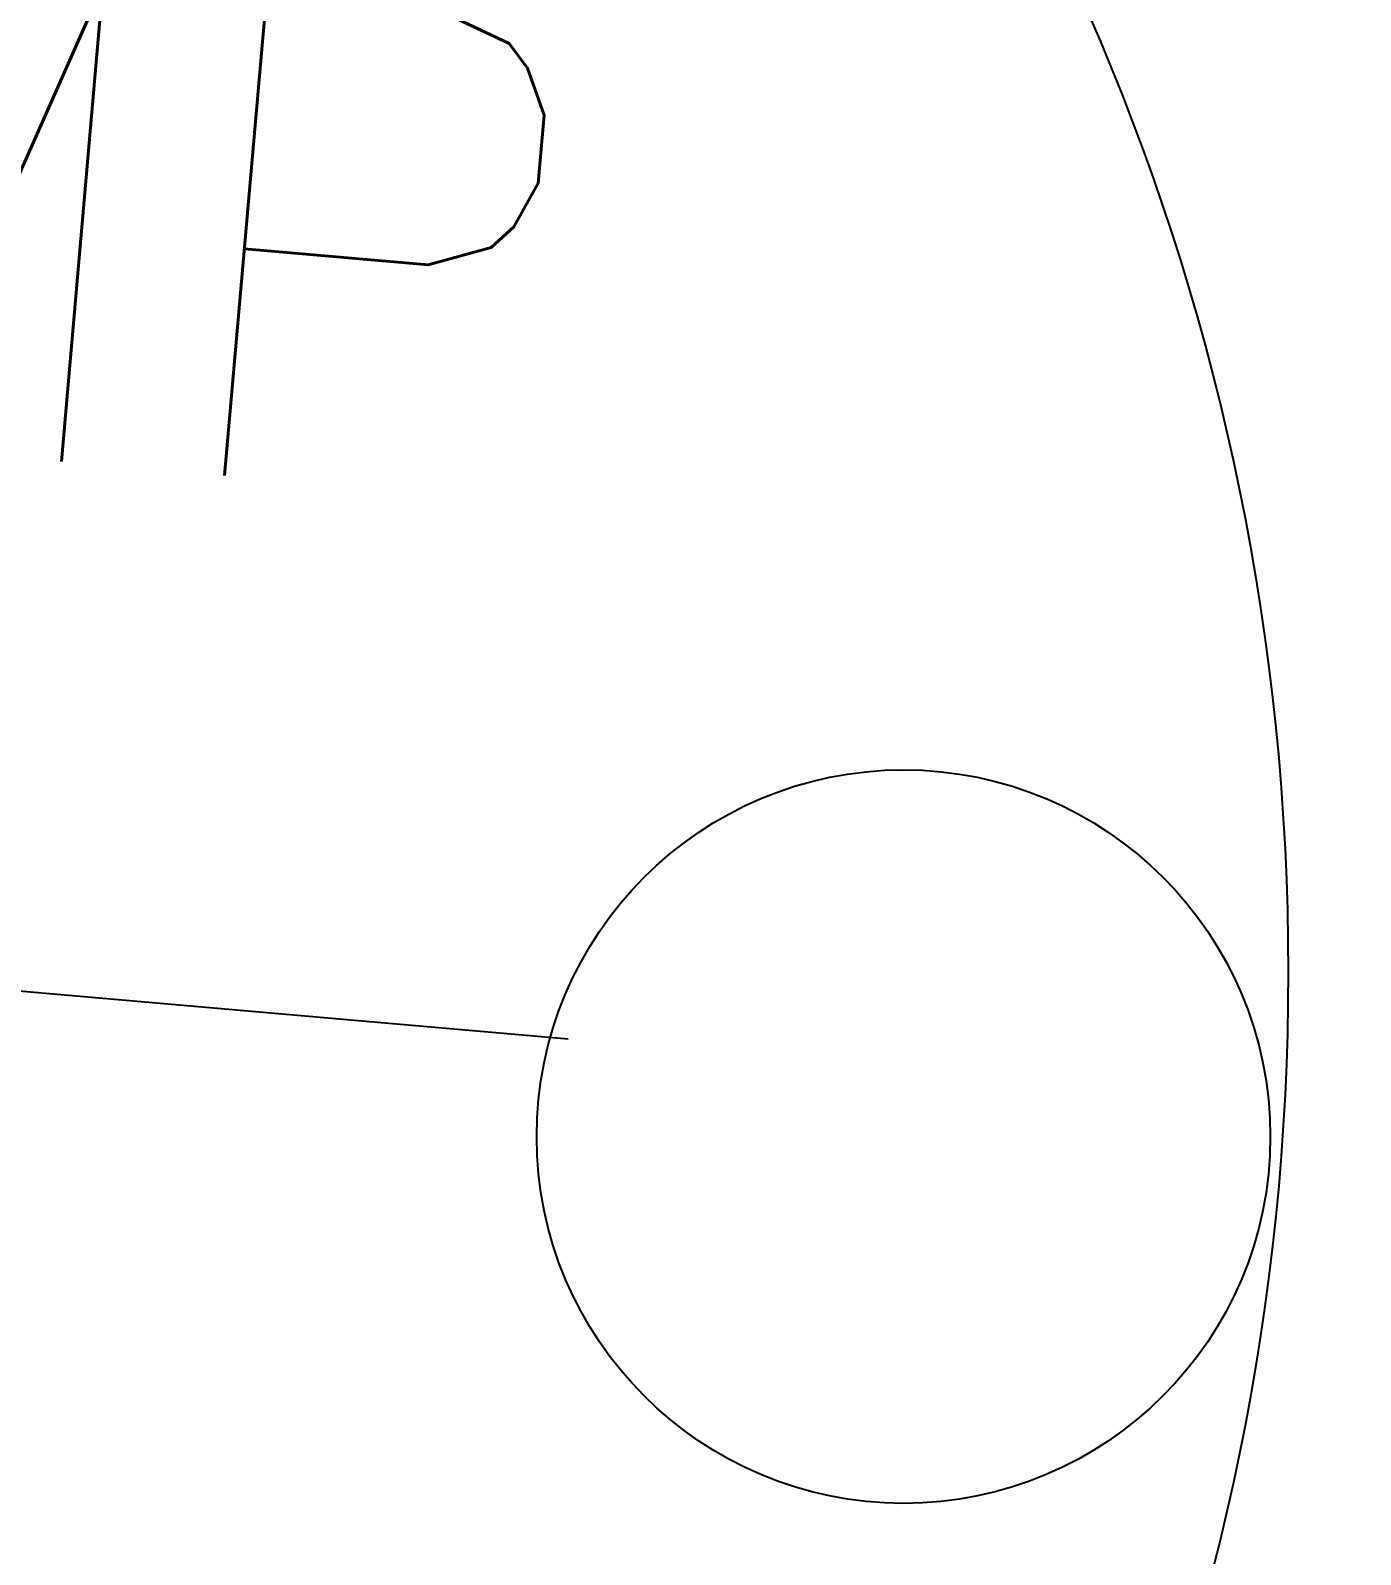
# Model space of a CAD drawing. Header units: inches. Extents: x 191440 to 383551, y 141411 to 284946.
# Drawn here: x 191674.978 to 191675.76, y 141512.234 to 141513.13 of the extents above; entities that cross this region are included whole.
import ezdxf

# ---------------------------------------------------------------- set-up
doc = ezdxf.new("R2010")
doc.units = ezdxf.units.IN
doc.header["$MEASUREMENT"] = 0
doc.layers.add('Sanitary', color=6, linetype='Continuous')
doc.styles.add('ROMANS', font='romans', dxfattribs={"height": 1})
doc.dimstyles.new('osama', dxfattribs={"dimtxt": 50, "dimasz": 45, "dimexe": 0.18, "dimexo": 0.0625, "dimgap": 0.2, "dimtad": 0, "dimdec": 0, "dimzin": 0, "dimdsep": 46, "dimtxsty": 'ROMANS', "dimcen": 0, "dimse1": 1, "dimse2": 1, "dimclrd": 3, "dimclre": 3, "dimclrt": 5, "dimadec": 0, "dimazin": 0, "dimtfac": 0.6, "dimtdec": 0, "dimtmove": 2, "dimatfit": 3, "dimfxl": 1, "dimtolj": 1, "dimtzin": 0, "dimarcsym": 0})

msp = doc.modelspace()

# ---------------------------------------------------------------- linework, layer by layer
at = {"color": 6}
msp.add_line((191675.29396, 141512.53677), (191671.40799, 141512.87674), dxfattribs=at)
for centre, radius in [((191674.31144, 141512.57644), 1.40625), ((191675.49136, 141512.4795), 0.21583)]:
    msp.add_circle(centre, radius)

# ---------------------------------------------------------------- texts
at = {"color": 5, "insert": (191675.3205, 141513.13075), "char_height": 0.28125, "attachment_point": 3, "rotation": 355, "style": 'ROMANS'}
msp.add_mtext('DOSING PUMP', dxfattribs=at)

# ---------------------------------------------------------------- leaders
at = {"layer": 'Sanitary', "ltscale": 0.5}
msp.add_leader([(191653.4749, 141520.58474), (191653.79451, 141519.51639), (191654.25774, 141519.47586)], dimstyle='osama', override={"dimasz": 100, "dimgap": 0.09}, dxfattribs=at)

doc.saveas('drawing.dxf')
